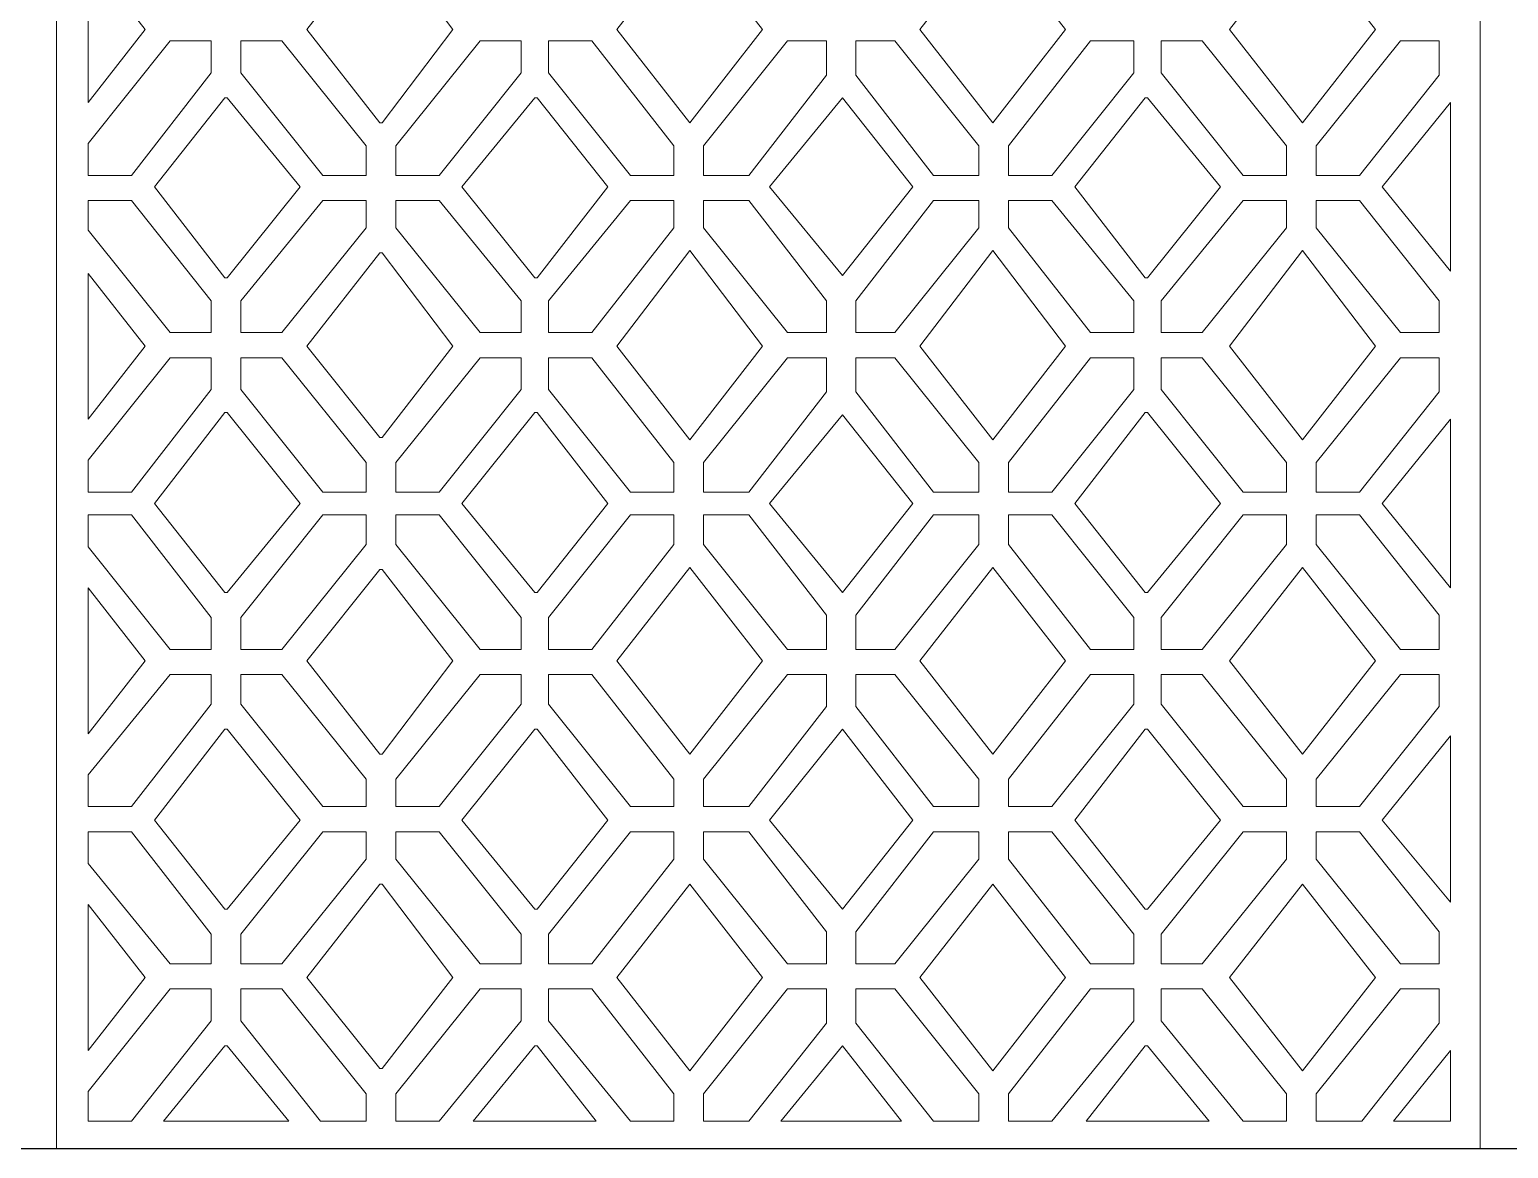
# Model space of a CAD drawing. Extents: x -66030 to 95157, y -13132 to 45879.
# Drawn here: x 37429 to 39964, y 24423 to 26340 of the extents above; entities that cross this region are included whole.
import ezdxf

# ---------------------------------------------------------------- set-up
doc = ezdxf.new("R2010")
doc.units = 0
doc.header["$LTSCALE"] = 100
doc.header["$MEASUREMENT"] = 0
doc.layers.get('0').update_dxf_attribs({"linetype": 'CONTINUOUS'})
doc.layers.add('3', color=11, linetype='CONTINUOUS')

msp = doc.modelspace()

# ---------------------------------------------------------------- linework, layer by layer
at = {"lineweight": 0}
for points in [[(39916.1, 24422.6), (37474.8, 24422.6), (37474.8, 28258.2), (39916.1, 28258.2), (39916.1, 24422.6)], [(39916.1, 24422.6), (37474.8, 24422.6), (37474.8, 28258.2), (39916.1, 28258.2), (39916.1, 24422.6)], [(38033.4, 26500.5), (38029.5, 26500.5), (37904.5, 26340.4), (38029.5, 26180.3), (38033.4, 26180.3), (38154.5, 26340.4), (38033.4, 26500.5)], [(38033.4, 26500.5), (38029.5, 26500.5), (37904.5, 26340.4), (38029.5, 26180.3), (38033.4, 26180.3), (38154.5, 26340.4), (38033.4, 26500.5)], [(38560.7, 26180.3), (38685.7, 26340.4), (38560.7, 26500.5), (38435.7, 26340.4), (38560.7, 26180.3)], [(38560.7, 26180.3), (38685.7, 26340.4), (38560.7, 26500.5), (38435.7, 26340.4), (38560.7, 26180.3)], [(39080.2, 26180.3), (39205.2, 26340.4), (39080.2, 26500.5), (38955.2, 26340.4), (39080.2, 26180.3)], [(39080.2, 26180.3), (39205.2, 26340.4), (39080.2, 26500.5), (38955.2, 26340.4), (39080.2, 26180.3)], [(39611.4, 26180.3), (39736.4, 26340.4), (39611.4, 26500.5), (39486.4, 26340.4), (39611.4, 26180.3)], [(39611.4, 26180.3), (39736.4, 26340.4), (39611.4, 26500.5), (39486.4, 26340.4), (39611.4, 26180.3)], [(37529.5, 26215.4), (37627.2, 26340.4), (37529.5, 26465.4), (37529.5, 26215.4)], [(37529.5, 26215.4), (37627.2, 26340.4), (37529.5, 26465.4), (37529.5, 26215.4)], [(37529.5, 26090.4), (37603.7, 26090.4), (37740.4, 26266.2), (37740.4, 26320.9), (37670.1, 26320.9), (37529.5, 26145.1), (37529.5, 26090.4)], [(37529.5, 26090.4), (37603.7, 26090.4), (37740.4, 26266.2), (37740.4, 26320.9), (37670.1, 26320.9), (37529.5, 26145.1), (37529.5, 26090.4)], [(37931.8, 26090.4), (38006, 26090.4), (38006, 26141.2), (37861.5, 26320.9), (37791.2, 26320.9), (37791.2, 26266.2), (37931.8, 26090.4)], [(37931.8, 26090.4), (38006, 26090.4), (38006, 26141.2), (37861.5, 26320.9), (37791.2, 26320.9), (37791.2, 26266.2), (37931.8, 26090.4)], [(38131, 26090.4), (38271.6, 26266.2), (38271.6, 26320.9), (38201.3, 26320.9), (38056.8, 26141.2), (38056.8, 26090.4), (38131, 26090.4)], [(38131, 26090.4), (38271.6, 26266.2), (38271.6, 26320.9), (38201.3, 26320.9), (38056.8, 26141.2), (38056.8, 26090.4), (38131, 26090.4)], [(38533.3, 26090.4), (38533.3, 26141.2), (38392.7, 26320.9), (38318.5, 26320.9), (38318.5, 26266.2), (38459.1, 26090.4), (38533.3, 26090.4)], [(38533.3, 26090.4), (38533.3, 26141.2), (38392.7, 26320.9), (38318.5, 26320.9), (38318.5, 26266.2), (38459.1, 26090.4), (38533.3, 26090.4)], [(38662.2, 26090.4), (38795, 26262.3), (38795, 26320.9), (38728.6, 26320.9), (38584.1, 26141.2), (38584.1, 26090.4), (38662.2, 26090.4)], [(38662.2, 26090.4), (38795, 26262.3), (38795, 26320.9), (38728.6, 26320.9), (38584.1, 26141.2), (38584.1, 26090.4), (38662.2, 26090.4)], [(39056.7, 26090.4), (39056.7, 26141.2), (38912.2, 26320.9), (38845.8, 26320.9), (38845.8, 26262.3), (38978.6, 26090.4), (39056.7, 26090.4)], [(39056.7, 26090.4), (39056.7, 26141.2), (38912.2, 26320.9), (38845.8, 26320.9), (38845.8, 26262.3), (38978.6, 26090.4), (39056.7, 26090.4)], [(39181.7, 26090.4), (39322.4, 26266.2), (39322.4, 26320.9), (39248.1, 26320.9), (39107.5, 26141.2), (39107.5, 26090.4), (39181.7, 26090.4)], [(39181.7, 26090.4), (39322.4, 26266.2), (39322.4, 26320.9), (39248.1, 26320.9), (39107.5, 26141.2), (39107.5, 26090.4), (39181.7, 26090.4)], [(39584, 26090.4), (39584, 26141.2), (39439.5, 26320.9), (39369.2, 26320.9), (39369.2, 26266.2), (39509.8, 26090.4), (39584, 26090.4)], [(39584, 26090.4), (39584, 26141.2), (39439.5, 26320.9), (39369.2, 26320.9), (39369.2, 26266.2), (39509.8, 26090.4), (39584, 26090.4)], [(39709, 26090.4), (39845.7, 26262.3), (39845.7, 26320.9), (39779.3, 26320.9), (39634.8, 26141.2), (39634.8, 26090.4), (39709, 26090.4)], [(39709, 26090.4), (39845.7, 26262.3), (39845.7, 26320.9), (39779.3, 26320.9), (39634.8, 26141.2), (39634.8, 26090.4), (39709, 26090.4)], [(37642.8, 26070.9), (37763.9, 25914.7), (37767.8, 25914.7), (37892.8, 26070.9), (37767.8, 26223.2), (37763.9, 26223.2), (37642.8, 26070.9)], [(37642.8, 26070.9), (37763.9, 25914.7), (37767.8, 25914.7), (37892.8, 26070.9), (37767.8, 26223.2), (37763.9, 26223.2), (37642.8, 26070.9)], [(38420.1, 26070.9), (38299, 26223.2), (38295.1, 26223.2), (38170.1, 26070.9), (38295.1, 25914.7), (38299, 25914.7), (38420.1, 26070.9)], [(38420.1, 26070.9), (38299, 26223.2), (38295.1, 26223.2), (38170.1, 26070.9), (38295.1, 25914.7), (38299, 25914.7), (38420.1, 26070.9)], [(38943.5, 26070.9), (38822.4, 26223.2), (38697.4, 26070.9), (38822.4, 25918.6), (38943.5, 26070.9)], [(38943.5, 26070.9), (38822.4, 26223.2), (38697.4, 26070.9), (38822.4, 25918.6), (38943.5, 26070.9)], [(39470.8, 26070.9), (39345.8, 26223.2), (39341.9, 26223.2), (39220.8, 26070.9), (39341.9, 25914.7), (39345.8, 25914.7), (39470.8, 26070.9)], [(39470.8, 26070.9), (39345.8, 26223.2), (39341.9, 26223.2), (39220.8, 26070.9), (39341.9, 25914.7), (39345.8, 25914.7), (39470.8, 26070.9)], [(39865.3, 26215.4), (39748.1, 26070.9), (39865.3, 25926.4), (39865.3, 26215.4)], [(39865.3, 26215.4), (39748.1, 26070.9), (39865.3, 25926.4), (39865.3, 26215.4)], [(37670.1, 25820.9), (37740.4, 25820.9), (37740.4, 25875.6), (37603.7, 26047.5), (37529.5, 26047.5), (37529.5, 25996.7), (37670.1, 25820.9)], [(37670.1, 25820.9), (37740.4, 25820.9), (37740.4, 25875.6), (37603.7, 26047.5), (37529.5, 26047.5), (37529.5, 25996.7), (37670.1, 25820.9)], [(37861.5, 25820.9), (38006, 26000.6), (38006, 26047.5), (37931.8, 26047.5), (37791.2, 25875.6), (37791.2, 25820.9), (37861.5, 25820.9)], [(37861.5, 25820.9), (38006, 26000.6), (38006, 26047.5), (37931.8, 26047.5), (37791.2, 25875.6), (37791.2, 25820.9), (37861.5, 25820.9)], [(38201.3, 25820.9), (38271.6, 25820.9), (38271.6, 25875.6), (38131, 26047.5), (38056.8, 26047.5), (38056.8, 26000.6), (38201.3, 25820.9)], [(38201.3, 25820.9), (38271.6, 25820.9), (38271.6, 25875.6), (38131, 26047.5), (38056.8, 26047.5), (38056.8, 26000.6), (38201.3, 25820.9)], [(38392.7, 25820.9), (38533.3, 26000.6), (38533.3, 26047.5), (38459.1, 26047.5), (38318.5, 25875.6), (38318.5, 25820.9), (38392.7, 25820.9)], [(38392.7, 25820.9), (38533.3, 26000.6), (38533.3, 26047.5), (38459.1, 26047.5), (38318.5, 25875.6), (38318.5, 25820.9), (38392.7, 25820.9)], [(38728.6, 25820.9), (38795, 25820.9), (38795, 25875.6), (38662.2, 26047.5), (38584.1, 26047.5), (38584.1, 26000.6), (38728.6, 25820.9)], [(38728.6, 25820.9), (38795, 25820.9), (38795, 25875.6), (38662.2, 26047.5), (38584.1, 26047.5), (38584.1, 26000.6), (38728.6, 25820.9)], [(38912.2, 25820.9), (39056.7, 26000.6), (39056.7, 26047.5), (38978.6, 26047.5), (38845.8, 25875.6), (38845.8, 25820.9), (38912.2, 25820.9)], [(38912.2, 25820.9), (39056.7, 26000.6), (39056.7, 26047.5), (38978.6, 26047.5), (38845.8, 25875.6), (38845.8, 25820.9), (38912.2, 25820.9)], [(39248.1, 25820.9), (39322.4, 25820.9), (39322.4, 25875.6), (39181.7, 26047.5), (39107.5, 26047.5), (39107.5, 26000.6), (39248.1, 25820.9)], [(39248.1, 25820.9), (39322.4, 25820.9), (39322.4, 25875.6), (39181.7, 26047.5), (39107.5, 26047.5), (39107.5, 26000.6), (39248.1, 25820.9)], [(39439.5, 25820.9), (39584, 26000.6), (39584, 26047.5), (39509.8, 26047.5), (39369.2, 25875.6), (39369.2, 25820.9), (39439.5, 25820.9)], [(39439.5, 25820.9), (39584, 26000.6), (39584, 26047.5), (39509.8, 26047.5), (39369.2, 25875.6), (39369.2, 25820.9), (39439.5, 25820.9)], [(39779.3, 25820.9), (39845.7, 25820.9), (39845.7, 25875.6), (39709, 26047.5), (39634.8, 26047.5), (39634.8, 26000.6), (39779.3, 25820.9)], [(39779.3, 25820.9), (39845.7, 25820.9), (39845.7, 25875.6), (39709, 26047.5), (39634.8, 26047.5), (39634.8, 26000.6), (39779.3, 25820.9)], [(38033.4, 25957.6), (38029.5, 25957.6), (37904.5, 25797.5), (38029.5, 25641.2), (38033.4, 25641.2), (38154.5, 25797.5), (38033.4, 25957.6)], [(38033.4, 25957.6), (38029.5, 25957.6), (37904.5, 25797.5), (38029.5, 25641.2), (38033.4, 25641.2), (38154.5, 25797.5), (38033.4, 25957.6)], [(38560.7, 25961.5), (38435.7, 25797.5), (38560.7, 25637.3), (38685.7, 25797.5), (38560.7, 25961.5)], [(38560.7, 25961.5), (38435.7, 25797.5), (38560.7, 25637.3), (38685.7, 25797.5), (38560.7, 25961.5)], [(39080.2, 25961.5), (38955.2, 25797.5), (39080.2, 25637.3), (39205.2, 25797.5), (39080.2, 25961.5)], [(39080.2, 25961.5), (38955.2, 25797.5), (39080.2, 25637.3), (39205.2, 25797.5), (39080.2, 25961.5)], [(39611.4, 25961.5), (39486.4, 25797.5), (39611.4, 25637.3), (39736.4, 25797.5), (39611.4, 25961.5)], [(39611.4, 25961.5), (39486.4, 25797.5), (39611.4, 25637.3), (39736.4, 25797.5), (39611.4, 25961.5)], [(37529.5, 25672.5), (37627.2, 25797.5), (37529.5, 25922.5), (37529.5, 25672.5)], [(37529.5, 25672.5), (37627.2, 25797.5), (37529.5, 25922.5), (37529.5, 25672.5)], [(37603.7, 25547.5), (37740.4, 25723.3), (37740.4, 25777.9), (37670.1, 25777.9), (37529.5, 25602.2), (37529.5, 25547.5), (37603.7, 25547.5)], [(37603.7, 25547.5), (37740.4, 25723.3), (37740.4, 25777.9), (37670.1, 25777.9), (37529.5, 25602.2), (37529.5, 25547.5), (37603.7, 25547.5)], [(38006, 25547.5), (38006, 25598.3), (37861.5, 25777.9), (37791.2, 25777.9), (37791.2, 25723.3), (37931.8, 25547.5), (38006, 25547.5)], [(38006, 25547.5), (38006, 25598.3), (37861.5, 25777.9), (37791.2, 25777.9), (37791.2, 25723.3), (37931.8, 25547.5), (38006, 25547.5)], [(38056.8, 25547.5), (38131, 25547.5), (38271.6, 25723.3), (38271.6, 25777.9), (38201.3, 25777.9), (38056.8, 25598.3), (38056.8, 25547.5)], [(38056.8, 25547.5), (38131, 25547.5), (38271.6, 25723.3), (38271.6, 25777.9), (38201.3, 25777.9), (38056.8, 25598.3), (38056.8, 25547.5)], [(38459.1, 25547.5), (38533.3, 25547.5), (38533.3, 25598.3), (38392.7, 25777.9), (38318.5, 25777.9), (38318.5, 25723.3), (38459.1, 25547.5)], [(38459.1, 25547.5), (38533.3, 25547.5), (38533.3, 25598.3), (38392.7, 25777.9), (38318.5, 25777.9), (38318.5, 25723.3), (38459.1, 25547.5)], [(38584.1, 25547.5), (38662.2, 25547.5), (38795, 25719.4), (38795, 25777.9), (38728.6, 25777.9), (38584.1, 25598.3), (38584.1, 25547.5)], [(38584.1, 25547.5), (38662.2, 25547.5), (38795, 25719.4), (38795, 25777.9), (38728.6, 25777.9), (38584.1, 25598.3), (38584.1, 25547.5)], [(38978.6, 25547.5), (39056.7, 25547.5), (39056.7, 25598.3), (38912.2, 25777.9), (38845.8, 25777.9), (38845.8, 25719.4), (38978.6, 25547.5)], [(38978.6, 25547.5), (39056.7, 25547.5), (39056.7, 25598.3), (38912.2, 25777.9), (38845.8, 25777.9), (38845.8, 25719.4), (38978.6, 25547.5)], [(39107.5, 25547.5), (39181.7, 25547.5), (39322.4, 25723.3), (39322.4, 25777.9), (39248.1, 25777.9), (39107.5, 25598.3), (39107.5, 25547.5)], [(39107.5, 25547.5), (39181.7, 25547.5), (39322.4, 25723.3), (39322.4, 25777.9), (39248.1, 25777.9), (39107.5, 25598.3), (39107.5, 25547.5)], [(39509.8, 25547.5), (39584, 25547.5), (39584, 25598.3), (39439.5, 25777.9), (39369.2, 25777.9), (39369.2, 25723.3), (39509.8, 25547.5)], [(39509.8, 25547.5), (39584, 25547.5), (39584, 25598.3), (39439.5, 25777.9), (39369.2, 25777.9), (39369.2, 25723.3), (39509.8, 25547.5)], [(39634.8, 25547.5), (39709, 25547.5), (39845.7, 25719.4), (39845.7, 25777.9), (39779.3, 25777.9), (39634.8, 25598.3), (39634.8, 25547.5)], [(39634.8, 25547.5), (39709, 25547.5), (39845.7, 25719.4), (39845.7, 25777.9), (39779.3, 25777.9), (39634.8, 25598.3), (39634.8, 25547.5)], [(37892.8, 25528), (37767.8, 25684.2), (37763.9, 25684.2), (37642.8, 25528), (37763.9, 25375.6), (37767.8, 25375.6), (37892.8, 25528)], [(37892.8, 25528), (37767.8, 25684.2), (37763.9, 25684.2), (37642.8, 25528), (37763.9, 25375.6), (37767.8, 25375.6), (37892.8, 25528)], [(38170.1, 25528), (38295.1, 25375.6), (38299, 25375.6), (38420.1, 25528), (38299, 25684.2), (38295.1, 25684.2), (38170.1, 25528)], [(38170.1, 25528), (38295.1, 25375.6), (38299, 25375.6), (38420.1, 25528), (38299, 25684.2), (38295.1, 25684.2), (38170.1, 25528)], [(38697.4, 25528), (38822.4, 25375.6), (38943.5, 25528), (38822.4, 25680.3), (38697.4, 25528)], [(38697.4, 25528), (38822.4, 25375.6), (38943.5, 25528), (38822.4, 25680.3), (38697.4, 25528)], [(39220.8, 25528), (39341.9, 25375.6), (39345.8, 25375.6), (39470.8, 25528), (39345.8, 25684.2), (39341.9, 25684.2), (39220.8, 25528)], [(39220.8, 25528), (39341.9, 25375.6), (39345.8, 25375.6), (39470.8, 25528), (39345.8, 25684.2), (39341.9, 25684.2), (39220.8, 25528)], [(39865.3, 25672.5), (39748.1, 25528), (39865.3, 25383.4), (39865.3, 25672.5)], [(39865.3, 25672.5), (39748.1, 25528), (39865.3, 25383.4), (39865.3, 25672.5)], [(37740.4, 25278), (37740.4, 25332.7), (37603.7, 25508.4), (37529.5, 25508.4), (37529.5, 25453.7), (37670.1, 25278), (37740.4, 25278)], [(37740.4, 25278), (37740.4, 25332.7), (37603.7, 25508.4), (37529.5, 25508.4), (37529.5, 25453.7), (37670.1, 25278), (37740.4, 25278)], [(37791.2, 25278), (37861.5, 25278), (38006, 25457.7), (38006, 25508.4), (37931.8, 25508.4), (37791.2, 25332.7), (37791.2, 25278)], [(37791.2, 25278), (37861.5, 25278), (38006, 25457.7), (38006, 25508.4), (37931.8, 25508.4), (37791.2, 25332.7), (37791.2, 25278)], [(38271.6, 25278), (38271.6, 25332.7), (38131, 25508.4), (38056.8, 25508.4), (38056.8, 25457.7), (38201.3, 25278), (38271.6, 25278)], [(38271.6, 25278), (38271.6, 25332.7), (38131, 25508.4), (38056.8, 25508.4), (38056.8, 25457.7), (38201.3, 25278), (38271.6, 25278)], [(38318.5, 25278), (38392.7, 25278), (38533.3, 25457.7), (38533.3, 25508.4), (38459.1, 25508.4), (38318.5, 25332.7), (38318.5, 25278)], [(38318.5, 25278), (38392.7, 25278), (38533.3, 25457.7), (38533.3, 25508.4), (38459.1, 25508.4), (38318.5, 25332.7), (38318.5, 25278)], [(38795, 25278), (38795, 25336.6), (38662.2, 25508.4), (38584.1, 25508.4), (38584.1, 25457.7), (38728.6, 25278), (38795, 25278)], [(38795, 25278), (38795, 25336.6), (38662.2, 25508.4), (38584.1, 25508.4), (38584.1, 25457.7), (38728.6, 25278), (38795, 25278)], [(38845.8, 25278), (38912.2, 25278), (39056.7, 25457.7), (39056.7, 25508.4), (38978.6, 25508.4), (38845.8, 25336.6), (38845.8, 25278)], [(38845.8, 25278), (38912.2, 25278), (39056.7, 25457.7), (39056.7, 25508.4), (38978.6, 25508.4), (38845.8, 25336.6), (38845.8, 25278)], [(39322.4, 25278), (39322.4, 25332.7), (39181.7, 25508.4), (39107.5, 25508.4), (39107.5, 25457.7), (39248.1, 25278), (39322.4, 25278)], [(39322.4, 25278), (39322.4, 25332.7), (39181.7, 25508.4), (39107.5, 25508.4), (39107.5, 25457.7), (39248.1, 25278), (39322.4, 25278)], [(39369.2, 25278), (39439.5, 25278), (39584, 25457.7), (39584, 25508.4), (39509.8, 25508.4), (39369.2, 25332.7), (39369.2, 25278)], [(39369.2, 25278), (39439.5, 25278), (39584, 25457.7), (39584, 25508.4), (39509.8, 25508.4), (39369.2, 25332.7), (39369.2, 25278)], [(39845.7, 25278), (39845.7, 25336.6), (39709, 25508.4), (39634.8, 25508.4), (39634.8, 25457.7), (39779.3, 25278), (39845.7, 25278)], [(39845.7, 25278), (39845.7, 25336.6), (39709, 25508.4), (39634.8, 25508.4), (39634.8, 25457.7), (39779.3, 25278), (39845.7, 25278)], [(38033.4, 25414.7), (38029.5, 25414.7), (37904.5, 25258.5), (38029.5, 25098.3), (38033.4, 25098.3), (38154.5, 25258.5), (38033.4, 25414.7)], [(38033.4, 25414.7), (38029.5, 25414.7), (37904.5, 25258.5), (38029.5, 25098.3), (38033.4, 25098.3), (38154.5, 25258.5), (38033.4, 25414.7)], [(38560.7, 25098.3), (38685.7, 25258.5), (38560.7, 25418.6), (38435.7, 25258.5), (38560.7, 25098.3)], [(38560.7, 25098.3), (38685.7, 25258.5), (38560.7, 25418.6), (38435.7, 25258.5), (38560.7, 25098.3)], [(39080.2, 25098.3), (39205.2, 25258.5), (39080.2, 25418.6), (38955.2, 25258.5), (39080.2, 25098.3)], [(39080.2, 25098.3), (39205.2, 25258.5), (39080.2, 25418.6), (38955.2, 25258.5), (39080.2, 25098.3)], [(39611.4, 25098.3), (39736.4, 25258.5), (39611.4, 25418.6), (39486.4, 25258.5), (39611.4, 25098.3)], [(39611.4, 25098.3), (39736.4, 25258.5), (39611.4, 25418.6), (39486.4, 25258.5), (39611.4, 25098.3)], [(37529.5, 25133.5), (37627.2, 25258.5), (37529.5, 25383.4), (37529.5, 25133.5)], [(37529.5, 25133.5), (37627.2, 25258.5), (37529.5, 25383.4), (37529.5, 25133.5)], [(37670.1, 25235), (37529.5, 25063.2), (37529.5, 25008.5), (37603.7, 25008.5), (37740.4, 25184.2), (37740.4, 25235), (37670.1, 25235)], [(37670.1, 25235), (37529.5, 25063.2), (37529.5, 25008.5), (37603.7, 25008.5), (37740.4, 25184.2), (37740.4, 25235), (37670.1, 25235)], [(37861.5, 25235), (37791.2, 25235), (37791.2, 25184.2), (37931.8, 25008.5), (38006, 25008.5), (38006, 25055.3), (37861.5, 25235)], [(37861.5, 25235), (37791.2, 25235), (37791.2, 25184.2), (37931.8, 25008.5), (38006, 25008.5), (38006, 25055.3), (37861.5, 25235)], [(38201.3, 25235), (38056.8, 25055.3), (38056.8, 25008.5), (38131, 25008.5), (38271.6, 25184.2), (38271.6, 25235), (38201.3, 25235)], [(38201.3, 25235), (38056.8, 25055.3), (38056.8, 25008.5), (38131, 25008.5), (38271.6, 25184.2), (38271.6, 25235), (38201.3, 25235)], [(38392.7, 25235), (38318.5, 25235), (38318.5, 25184.2), (38459.1, 25008.5), (38533.3, 25008.5), (38533.3, 25055.3), (38392.7, 25235)], [(38392.7, 25235), (38318.5, 25235), (38318.5, 25184.2), (38459.1, 25008.5), (38533.3, 25008.5), (38533.3, 25055.3), (38392.7, 25235)], [(38728.6, 25235), (38584.1, 25055.3), (38584.1, 25008.5), (38662.2, 25008.5), (38795, 25180.3), (38795, 25235), (38728.6, 25235)], [(38728.6, 25235), (38584.1, 25055.3), (38584.1, 25008.5), (38662.2, 25008.5), (38795, 25180.3), (38795, 25235), (38728.6, 25235)], [(38912.2, 25235), (38845.8, 25235), (38845.8, 25180.3), (38978.6, 25008.5), (39056.7, 25008.5), (39056.7, 25055.3), (38912.2, 25235)], [(38912.2, 25235), (38845.8, 25235), (38845.8, 25180.3), (38978.6, 25008.5), (39056.7, 25008.5), (39056.7, 25055.3), (38912.2, 25235)], [(39248.1, 25235), (39107.5, 25055.3), (39107.5, 25008.5), (39181.7, 25008.5), (39322.4, 25184.2), (39322.4, 25235), (39248.1, 25235)], [(39248.1, 25235), (39107.5, 25055.3), (39107.5, 25008.5), (39181.7, 25008.5), (39322.4, 25184.2), (39322.4, 25235), (39248.1, 25235)], [(39439.5, 25235), (39369.2, 25235), (39369.2, 25184.2), (39509.8, 25008.5), (39584, 25008.5), (39584, 25055.3), (39439.5, 25235)], [(39439.5, 25235), (39369.2, 25235), (39369.2, 25184.2), (39509.8, 25008.5), (39584, 25008.5), (39584, 25055.3), (39439.5, 25235)], [(39779.3, 25235), (39634.8, 25055.3), (39634.8, 25008.5), (39709, 25008.5), (39845.7, 25180.3), (39845.7, 25235), (39779.3, 25235)], [(39779.3, 25235), (39634.8, 25055.3), (39634.8, 25008.5), (39709, 25008.5), (39845.7, 25180.3), (39845.7, 25235), (39779.3, 25235)], [(37642.8, 24985), (37763.9, 24832.7), (37767.8, 24832.7), (37892.8, 24985), (37767.8, 25141.3), (37763.9, 25141.3), (37642.8, 24985)], [(37642.8, 24985), (37763.9, 24832.7), (37767.8, 24832.7), (37892.8, 24985), (37767.8, 25141.3), (37763.9, 25141.3), (37642.8, 24985)], [(38420.1, 24985), (38299, 25141.3), (38295.1, 25141.3), (38170.1, 24985), (38295.1, 24832.7), (38299, 24832.7), (38420.1, 24985)], [(38420.1, 24985), (38299, 25141.3), (38295.1, 25141.3), (38170.1, 24985), (38295.1, 24832.7), (38299, 24832.7), (38420.1, 24985)], [(38943.5, 24985), (38822.4, 25141.3), (38697.4, 24985), (38822.4, 24832.7), (38943.5, 24985)], [(38943.5, 24985), (38822.4, 25141.3), (38697.4, 24985), (38822.4, 24832.7), (38943.5, 24985)], [(39470.8, 24985), (39345.8, 25141.3), (39341.9, 25141.3), (39220.8, 24985), (39341.9, 24832.7), (39345.8, 24832.7), (39470.8, 24985)], [(39470.8, 24985), (39345.8, 25141.3), (39341.9, 25141.3), (39220.8, 24985), (39341.9, 24832.7), (39345.8, 24832.7), (39470.8, 24985)], [(39865.3, 25129.6), (39748.1, 24985), (39865.3, 24844.4), (39865.3, 25129.6)], [(39865.3, 25129.6), (39748.1, 24985), (39865.3, 24844.4), (39865.3, 25129.6)], [(37529.5, 24910.8), (37670.1, 24739), (37740.4, 24739), (37740.4, 24789.7), (37603.7, 24965.5), (37529.5, 24965.5), (37529.5, 24910.8)], [(37529.5, 24910.8), (37670.1, 24739), (37740.4, 24739), (37740.4, 24789.7), (37603.7, 24965.5), (37529.5, 24965.5), (37529.5, 24910.8)], [(37931.8, 24965.5), (37791.2, 24789.7), (37791.2, 24739), (37861.5, 24739), (38006, 24918.6), (38006, 24965.5), (37931.8, 24965.5)], [(37931.8, 24965.5), (37791.2, 24789.7), (37791.2, 24739), (37861.5, 24739), (38006, 24918.6), (38006, 24965.5), (37931.8, 24965.5)], [(38131, 24965.5), (38056.8, 24965.5), (38056.8, 24918.6), (38201.3, 24739), (38271.6, 24739), (38271.6, 24789.7), (38131, 24965.5)], [(38131, 24965.5), (38056.8, 24965.5), (38056.8, 24918.6), (38201.3, 24739), (38271.6, 24739), (38271.6, 24789.7), (38131, 24965.5)], [(38533.3, 24965.5), (38459.1, 24965.5), (38318.5, 24789.7), (38318.5, 24739), (38392.7, 24739), (38533.3, 24918.6), (38533.3, 24965.5)], [(38533.3, 24965.5), (38459.1, 24965.5), (38318.5, 24789.7), (38318.5, 24739), (38392.7, 24739), (38533.3, 24918.6), (38533.3, 24965.5)], [(38662.2, 24965.5), (38584.1, 24965.5), (38584.1, 24918.6), (38728.6, 24739), (38795, 24739), (38795, 24793.6), (38662.2, 24965.5)], [(38662.2, 24965.5), (38584.1, 24965.5), (38584.1, 24918.6), (38728.6, 24739), (38795, 24739), (38795, 24793.6), (38662.2, 24965.5)], [(39056.7, 24965.5), (38978.6, 24965.5), (38845.8, 24793.6), (38845.8, 24739), (38912.2, 24739), (39056.7, 24918.6), (39056.7, 24965.5)], [(39056.7, 24965.5), (38978.6, 24965.5), (38845.8, 24793.6), (38845.8, 24739), (38912.2, 24739), (39056.7, 24918.6), (39056.7, 24965.5)], [(39181.7, 24965.5), (39107.5, 24965.5), (39107.5, 24918.6), (39248.1, 24739), (39322.4, 24739), (39322.4, 24789.7), (39181.7, 24965.5)], [(39181.7, 24965.5), (39107.5, 24965.5), (39107.5, 24918.6), (39248.1, 24739), (39322.4, 24739), (39322.4, 24789.7), (39181.7, 24965.5)], [(39584, 24965.5), (39509.8, 24965.5), (39369.2, 24789.7), (39369.2, 24739), (39439.5, 24739), (39584, 24918.6), (39584, 24965.5)], [(39584, 24965.5), (39509.8, 24965.5), (39369.2, 24789.7), (39369.2, 24739), (39439.5, 24739), (39584, 24918.6), (39584, 24965.5)], [(39709, 24965.5), (39634.8, 24965.5), (39634.8, 24918.6), (39779.3, 24739), (39845.7, 24739), (39845.7, 24793.6), (39709, 24965.5)], [(39709, 24965.5), (39634.8, 24965.5), (39634.8, 24918.6), (39779.3, 24739), (39845.7, 24739), (39845.7, 24793.6), (39709, 24965.5)], [(38033.4, 24875.7), (38029.5, 24875.7), (37904.5, 24715.5), (38029.5, 24559.3), (38033.4, 24559.3), (38154.5, 24715.5), (38033.4, 24875.7)], [(38033.4, 24875.7), (38029.5, 24875.7), (37904.5, 24715.5), (38029.5, 24559.3), (38033.4, 24559.3), (38154.5, 24715.5), (38033.4, 24875.7)], [(38560.7, 24875.7), (38435.7, 24715.5), (38560.7, 24555.4), (38685.7, 24715.5), (38560.7, 24875.7)], [(38560.7, 24875.7), (38435.7, 24715.5), (38560.7, 24555.4), (38685.7, 24715.5), (38560.7, 24875.7)], [(39080.2, 24875.7), (38955.2, 24715.5), (39080.2, 24555.4), (39205.2, 24715.5), (39080.2, 24875.7)], [(39080.2, 24875.7), (38955.2, 24715.5), (39080.2, 24555.4), (39205.2, 24715.5), (39080.2, 24875.7)], [(39611.4, 24875.7), (39486.4, 24715.5), (39611.4, 24555.4), (39736.4, 24715.5), (39611.4, 24875.7)], [(39611.4, 24875.7), (39486.4, 24715.5), (39611.4, 24555.4), (39736.4, 24715.5), (39611.4, 24875.7)], [(37529.5, 24590.5), (37627.2, 24715.5), (37529.5, 24840.5), (37529.5, 24590.5)], [(37529.5, 24590.5), (37627.2, 24715.5), (37529.5, 24840.5), (37529.5, 24590.5)], [(37740.4, 24696), (37670.1, 24696), (37529.5, 24520.2), (37529.5, 24469.4), (37603.7, 24469.4), (37740.4, 24641.3), (37740.4, 24696)], [(37740.4, 24696), (37670.1, 24696), (37529.5, 24520.2), (37529.5, 24469.4), (37603.7, 24469.4), (37740.4, 24641.3), (37740.4, 24696)], [(37791.2, 24696), (37791.2, 24641.3), (37927.9, 24469.4), (38006, 24469.4), (38006, 24516.3), (37861.5, 24696), (37791.2, 24696)], [(37791.2, 24696), (37791.2, 24641.3), (37927.9, 24469.4), (38006, 24469.4), (38006, 24516.3), (37861.5, 24696), (37791.2, 24696)], [(38271.6, 24696), (38201.3, 24696), (38056.8, 24516.3), (38056.8, 24469.4), (38131, 24469.4), (38271.6, 24641.3), (38271.6, 24696)], [(38271.6, 24696), (38201.3, 24696), (38056.8, 24516.3), (38056.8, 24469.4), (38131, 24469.4), (38271.6, 24641.3), (38271.6, 24696)], [(38318.5, 24696), (38318.5, 24641.3), (38459.1, 24469.4), (38533.3, 24469.4), (38533.3, 24516.3), (38392.7, 24696), (38318.5, 24696)], [(38318.5, 24696), (38318.5, 24641.3), (38459.1, 24469.4), (38533.3, 24469.4), (38533.3, 24516.3), (38392.7, 24696), (38318.5, 24696)], [(38795, 24696), (38728.6, 24696), (38584.1, 24516.3), (38584.1, 24469.4), (38662.2, 24469.4), (38795, 24637.4), (38795, 24696)], [(38795, 24696), (38728.6, 24696), (38584.1, 24516.3), (38584.1, 24469.4), (38662.2, 24469.4), (38795, 24637.4), (38795, 24696)], [(38845.8, 24696), (38845.8, 24637.4), (38978.6, 24469.4), (39056.7, 24469.4), (39056.7, 24516.3), (38912.2, 24696), (38845.8, 24696)], [(38845.8, 24696), (38845.8, 24637.4), (38978.6, 24469.4), (39056.7, 24469.4), (39056.7, 24516.3), (38912.2, 24696), (38845.8, 24696)], [(39322.4, 24696), (39248.1, 24696), (39107.5, 24516.3), (39107.5, 24469.4), (39181.7, 24469.4), (39322.4, 24641.3), (39322.4, 24696)], [(39322.4, 24696), (39248.1, 24696), (39107.5, 24516.3), (39107.5, 24469.4), (39181.7, 24469.4), (39322.4, 24641.3), (39322.4, 24696)], [(39369.2, 24696), (39369.2, 24641.3), (39509.8, 24469.4), (39584, 24469.4), (39584, 24516.3), (39439.5, 24696), (39369.2, 24696)], [(39369.2, 24696), (39369.2, 24641.3), (39509.8, 24469.4), (39584, 24469.4), (39584, 24516.3), (39439.5, 24696), (39369.2, 24696)], [(39845.7, 24696), (39779.3, 24696), (39634.8, 24516.3), (39634.8, 24469.4), (39712.9, 24469.4), (39845.7, 24637.4), (39845.7, 24696)], [(39845.7, 24696), (39779.3, 24696), (39634.8, 24516.3), (39634.8, 24469.4), (39712.9, 24469.4), (39845.7, 24637.4), (39845.7, 24696)], [(37873.2, 24469.4), (37767.8, 24598.3), (37763.9, 24598.3), (37658.4, 24469.4), (37873.2, 24469.4)], [(37873.2, 24469.4), (37767.8, 24598.3), (37763.9, 24598.3), (37658.4, 24469.4), (37873.2, 24469.4)], [(38400.5, 24469.4), (38299, 24598.3), (38295.1, 24598.3), (38189.6, 24469.4), (38400.5, 24469.4)], [(38400.5, 24469.4), (38299, 24598.3), (38295.1, 24598.3), (38189.6, 24469.4), (38400.5, 24469.4)], [(38923.9, 24469.4), (38822.4, 24598.3), (38716.9, 24469.4), (38923.9, 24469.4)], [(38923.9, 24469.4), (38822.4, 24598.3), (38716.9, 24469.4), (38923.9, 24469.4)], [(39451.2, 24469.4), (39345.8, 24598.3), (39341.9, 24598.3), (39240.3, 24469.4), (39451.2, 24469.4)], [(39451.2, 24469.4), (39345.8, 24598.3), (39341.9, 24598.3), (39240.3, 24469.4), (39451.2, 24469.4)], [(39865.3, 24590.5), (39767.6, 24469.4), (39865.3, 24469.4), (39865.3, 24590.5)], [(39865.3, 24590.5), (39767.6, 24469.4), (39865.3, 24469.4), (39865.3, 24590.5)]]:
    msp.add_lwpolyline(points, close=True, dxfattribs=at)
at = {"layer": '3'}
msp.add_line((-66009.4, 24422.6), (95156.9, 24422.6), dxfattribs=at)

doc.saveas('drawing.dxf')
